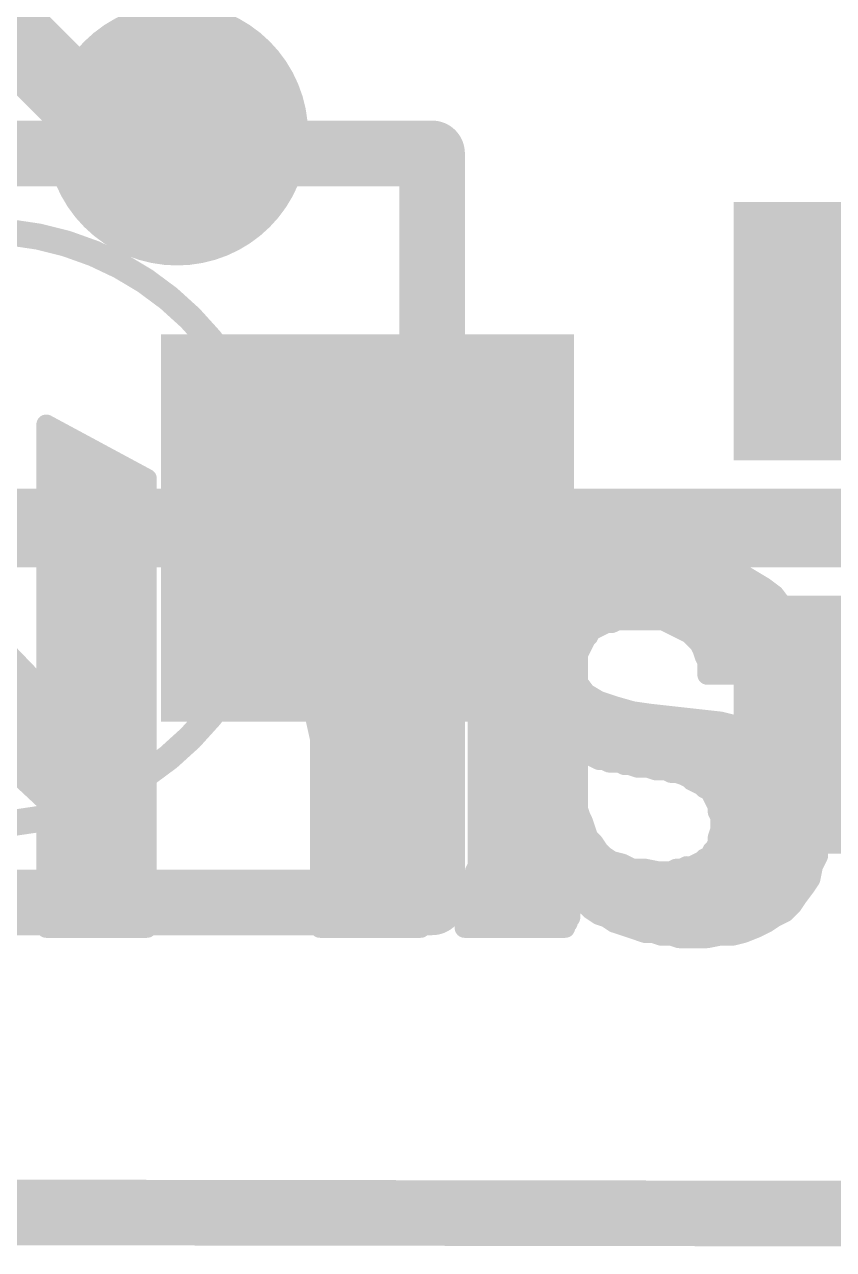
# Model space of a CAD drawing. Extents: x -33 to 74, y -16 to 15.
# Drawn here: x 19.475 to 22.609, y -0.127 to 4.616 of the extents above; entities that cross this region are included whole.
import ezdxf

# ---------------------------------------------------------------- set-up
doc = ezdxf.new("R2010")
doc.units = 0
for name, color, linetype in [('1', 12, 'CONTINUOUS'), ('16', 132, 'CONTINUOUS'), ('18', 110, 'CONTINUOUS'), ('20', 53, 'CONTINUOUS'), ('21', 41, 'CONTINUOUS'), ('22', 40, 'CONTINUOUS'), ('51', 53, 'CONTINUOUS')]:
    doc.layers.add(name, color=color, linetype=linetype)

# ---------------------------------------------------------------- blocks, each defined once
blk = doc.blocks.new('RECT')
blk.add_solid([(-0.5, -0.5), (0.5, -0.5), (-0.5, 0.5), (0.5, 0.5)])
blk = doc.blocks.new('ROUNDV')
at = {"const_width": 0.5}
blk.add_lwpolyline([(0, -0.25, 1), (0, 0.25, 1), (0, -0.25)], format="xyb", dxfattribs=at)

msp = doc.modelspace()

# ---------------------------------------------------------------- linework, layer by layer
at = {"layer": '1'}
for points, const_width in [([(20.066, 5.9445), (20.066, 4.191)], 0.3048), ([(19.304, 2.667), (20.804, 2.667)], 0.3048), ([(20.804, 2.667), (22.772, 2.667)], 0.3048), ([(12.7, 0.0254), (31.75, 0)], 0.254)]:
    msp.add_lwpolyline(points, dxfattribs=dict(at, const_width=const_width))
at = {"layer": '1', "const_width": 0.1524}
for points in [[(19.9898, 4.191, 1), (20.1422, 4.191)], [(20.804, 2.7432, 1), (20.804, 2.5908)], [(20.804, 2.5908, 1), (20.804, 2.7432)]]:
    msp.add_lwpolyline(points, format="xyb", dxfattribs=at)
at = {"layer": '16'}
for points, const_width in [([(19.812, 4.191), (19.05, 4.953)], 0.3048), ([(20.066, 4.191), (19.812, 4.191)], 0.3048), ([(12.7, 0.0254), (31.75, 0)], 0.254)]:
    msp.add_lwpolyline(points, dxfattribs=dict(at, const_width=const_width))
at = {"layer": '16', "const_width": 0.1524}
for points in [[(19.812, 4.2672, 1), (19.812, 4.1148)], [(19.7581, 4.1371, 1), (19.8659, 4.2449)], [(20.066, 4.1148, 1), (20.066, 4.2672)]]:
    msp.add_lwpolyline(points, format="xyb", dxfattribs=at)
at = {"layer": '20', "const_width": 0.2032}
msp.add_lwpolyline([(31.75, 0), (0, 0)], dxfattribs=at)
at = {"layer": '21', "const_width": 0.254}
for points in [[(18.904, 4.117), (21.054, 4.117)], [(21.054, 4.117), (21.054, 3.517)], [(21.054, 1.217), (21.054, 1.817)], [(18.904, 1.217), (21.054, 1.217)]]:
    msp.add_lwpolyline(points, dxfattribs=at)
at = {"layer": '21', "const_width": 0.127}
for points in [[(21.1175, 4.117, 1), (20.9905, 4.117)], [(21.054, 4.0535, 1), (21.054, 4.1805)], [(20.9905, 3.517, 1), (21.1175, 3.517)], [(21.1175, 1.817, 1), (20.9905, 1.817)], [(21.054, 1.1535, 1), (21.054, 1.2805)], [(20.9905, 1.217, 1), (21.1175, 1.217)]]:
    msp.add_lwpolyline(points, format="xyb", dxfattribs=at)
at = {"layer": '22', "const_width": 0.0762}
for points in [[(19.9496, 2.8578), (19.5596, 3.0678)], [(19.5596, 3.0678), (19.5596, 2.0278)], [(19.5596, 3.048), (19.5964, 3.048)], [(19.5596, 2.9718), (19.7379, 2.9718)], [(19.5596, 2.8956), (19.8794, 2.8956)], [(19.9496, 1.1178), (19.9496, 2.8578)], [(19.5596, 2.8194), (19.9496, 2.8194)], [(19.5596, 2.7432), (19.9496, 2.7432)], [(19.5596, 2.667), (19.9496, 2.667)], [(19.5596, 2.5908), (19.9496, 2.5908)], [(19.5596, 2.0278), (19.0696, 2.5378)], [(20.1096, 2.5578), (20.0996, 2.5578)], [(20.0996, 2.5578), (20.0996, 2.1978)], [(20.1196, 2.5678), (20.1096, 2.5578)], [(20.2596, 2.5678), (20.1196, 2.5678)], [(20.3296, 2.5478), (20.2596, 2.5678)], [(20.3896, 2.5278), (20.3296, 2.5478)], [(20.4596, 2.4878), (20.3896, 2.5278)], [(20.6796, 2.5278), (20.6396, 2.5378)], [(20.6396, 2.5378), (20.6396, 2.2678)], [(20.7296, 2.5178), (20.6796, 2.5278)], [(21.5296, 2.5278), (21.4796, 2.5178)], [(21.5796, 2.5478), (21.5296, 2.5278)], [(21.6296, 2.5578), (21.5796, 2.5478)], [(21.6896, 2.5578), (21.6296, 2.5578)], [(21.7396, 2.5678), (21.6896, 2.5578)], [(21.9696, 2.5678), (21.7396, 2.5678)], [(22.0196, 2.5578), (21.9696, 2.5678)], [(22.0796, 2.5478), (22.0196, 2.5578)], [(22.1396, 2.5278), (22.0796, 2.5478)], [(22.1896, 2.5178), (22.1396, 2.5278)], [(19.5596, 2.5146), (19.9496, 2.5146)], [(20.0996, 2.5146), (20.4127, 2.5146)], [(20.5096, 2.4478), (20.4596, 2.4878)], [(20.6396, 2.5146), (20.7456, 2.5146)], [(20.7796, 2.5078), (20.7296, 2.5178)], [(20.8196, 2.4978), (20.7796, 2.5078)], [(20.8696, 2.4878), (20.8196, 2.4978)], [(20.9196, 2.4878), (20.8696, 2.4878)], [(20.9596, 2.4778), (20.9196, 2.4878)], [(21.0096, 2.4678), (20.9596, 2.4778)], [(21.4296, 2.4978), (21.3896, 2.4678)], [(21.4796, 2.5178), (21.4296, 2.4978)], [(21.4716, 2.5146), (22.1976, 2.5146)], [(22.2396, 2.4978), (22.1896, 2.5178)], [(22.2896, 2.4678), (22.2396, 2.4978)], [(19.5596, 2.4384), (19.9496, 2.4384)], [(20.0996, 2.4384), (20.5174, 2.4384)], [(20.5596, 2.3878), (20.5096, 2.4478)], [(20.6396, 2.4384), (21.0096, 2.4384)], [(21.0096, 2.2978), (21.0096, 2.4678)], [(21.3496, 2.4378), (21.3096, 2.4078)], [(21.3896, 2.4678), (21.3496, 2.4378)], [(21.3504, 2.4384), (22.3386, 2.4384)], [(22.3396, 2.4378), (22.2896, 2.4678)], [(22.3796, 2.4078), (22.3396, 2.4378)], [(20.5996, 2.3378), (20.5596, 2.3878)], [(21.3096, 2.4078), (21.2796, 2.3678)], [(22.4096, 2.3678), (22.3796, 2.4078)], [(19.5596, 2.3622), (19.9496, 2.3622)], [(20.0996, 2.3622), (20.5801, 2.3622)], [(20.6396, 2.2678), (20.5996, 2.3378)], [(20.6396, 2.3622), (21.0096, 2.3622)], [(21.2796, 2.3678), (21.2596, 2.3278)], [(21.2768, 2.3622), (22.413, 2.3622)], [(22.4396, 2.3178), (22.4096, 2.3678)], [(19.5596, 2.286), (19.9496, 2.286)], [(20.0996, 2.286), (20.6292, 2.286)], [(20.6396, 2.286), (21.0096, 2.286)], [(21.0096, 1.1178), (21.0096, 2.2978)], [(21.2596, 2.3278), (21.2396, 2.2778)], [(21.2429, 2.286), (21.706, 2.286)], [(21.6896, 2.2778), (21.7096, 2.2878)], [(21.7096, 2.2878), (21.7296, 2.2978)], [(21.7296, 2.2978), (21.7496, 2.2978)], [(21.7496, 2.2978), (21.7696, 2.3078)], [(21.7696, 2.3078), (21.9496, 2.3078)], [(21.9496, 2.3078), (21.9696, 2.2978)], [(21.9696, 2.2978), (21.9896, 2.2878)], [(21.9896, 2.2878), (22.0096, 2.2778)], [(21.9932, 2.286), (22.4635, 2.286)], [(22.4696, 2.2778), (22.4396, 2.3178)], [(21.2396, 2.2778), (21.2296, 2.2278)], [(21.6496, 2.2378), (21.6596, 2.2478)], [(21.6596, 2.2478), (21.6696, 2.2678)], [(21.6696, 2.2678), (21.6896, 2.2778)], [(22.0096, 2.2778), (22.0296, 2.2678)], [(22.0296, 2.2678), (22.0496, 2.2578)], [(22.0496, 2.2578), (22.0596, 2.2478)], [(22.0596, 2.2478), (22.0796, 2.2278)], [(22.4896, 2.2178), (22.4696, 2.2778)], [(19.5596, 2.2098), (19.9496, 2.2098)], [(20.0996, 2.2098), (21.0096, 2.2098)], [(20.0996, 2.1978), (20.1096, 2.1978)], [(20.1096, 2.1978), (20.1296, 2.2078)], [(20.1296, 2.2078), (20.2396, 2.2078)], [(20.2396, 2.2078), (20.3396, 2.1978)], [(20.3396, 2.1978), (20.4196, 2.1778)], [(21.2296, 2.2278), (21.2296, 1.3578)], [(21.2296, 2.2098), (21.6356, 2.2098)], [(21.6196, 2.1778), (21.6296, 2.1978)], [(21.6296, 2.1978), (21.6396, 2.2178)], [(21.6396, 2.2178), (21.6496, 2.2378)], [(22.0796, 2.2278), (22.0896, 2.2178)], [(22.0896, 2.2178), (22.0996, 2.1978)], [(22.0936, 2.2098), (22.4909, 2.2098)], [(22.0996, 2.1978), (22.1096, 2.1678)], [(22.4996, 2.1578), (22.4896, 2.2178)], [(20.4196, 2.1778), (20.4896, 2.1378)], [(21.6196, 2.0678), (21.6196, 2.1778)], [(22.1096, 2.1678), (22.1196, 2.1478)], [(22.1196, 2.1478), (22.1196, 2.0978)], [(22.5096, 2.0978), (22.4996, 2.1578)], [(19.0216, 2.1336), (19.458, 2.1336)], [(19.5596, 2.1336), (19.9496, 2.1336)], [(20.4896, 2.1378), (20.5396, 2.0778)], [(20.4931, 2.1336), (21.0096, 2.1336)], [(21.2296, 2.1336), (21.6196, 2.1336)], [(22.1196, 2.1336), (22.5036, 2.1336)], [(22.1196, 2.0978), (22.5096, 2.0978)], [(19.0992, 2.0574), (19.5312, 2.0574)], [(19.5596, 2.0574), (19.9496, 2.0574)], [(20.5396, 2.0778), (20.5796, 2.0078)], [(20.5513, 2.0574), (21.0096, 2.0574)], [(21.2296, 2.0574), (21.6274, 2.0574)], [(21.6496, 2.0278), (21.6196, 2.0678)], [(20.5796, 2.0078), (20.5996, 1.9378)], [(21.6996, 1.9978), (21.6496, 2.0278)], [(19.1156, 1.9812), (19.9496, 1.9812)], [(20.5872, 1.9812), (21.0096, 1.9812)], [(21.2296, 1.9812), (21.7494, 1.9812)], [(21.7596, 1.9778), (21.6996, 1.9978)], [(21.8296, 1.9578), (21.7596, 1.9778)], [(21.8296, 1.9578), (21.7796, 1.7578)], [(21.7796, 1.7578), (21.8296, 1.9578)], [(21.8996, 1.9478), (21.8296, 1.9578)], [(20.5996, 1.9378), (20.6196, 1.8478)], [(21.9896, 1.9378), (21.8996, 1.9478)], [(22.0796, 1.9278), (21.9896, 1.9378)], [(21.9996, 1.7178), (22.0796, 1.9278)], [(22.0796, 1.9278), (21.9996, 1.7178)], [(22.1696, 1.9178), (22.0796, 1.9278)], [(22.2496, 1.8978), (22.1696, 1.9178)], [(19.0657, 1.905), (19.9496, 1.905)], [(20.6069, 1.905), (21.0096, 1.905)], [(21.2296, 1.905), (21.8164, 1.905)], [(21.8164, 1.905), (22.0709, 1.905)], [(22.0709, 1.905), (22.2208, 1.905)], [(22.3296, 1.8678), (22.2496, 1.8978)], [(22.3996, 1.8278), (22.3296, 1.8678)], [(19.0157, 1.8288), (19.9496, 1.8288)], [(20.6196, 1.8478), (20.6196, 1.1178)], [(20.6196, 1.8288), (21.0096, 1.8288)], [(21.2296, 1.8288), (21.7974, 1.8288)], [(21.7974, 1.8288), (22.0419, 1.8288)], [(22.0419, 1.8288), (22.3979, 1.8288)], [(22.4696, 1.7678), (22.3996, 1.8278)], [(21.6196, 1.5778), (21.6196, 1.8078)], [(21.6196, 1.8078), (21.6296, 1.7978)], [(21.6296, 1.7978), (21.6396, 1.7878)], [(21.6396, 1.7878), (21.6596, 1.7878)], [(21.6596, 1.7878), (21.6796, 1.7778)], [(21.6796, 1.7778), (21.6996, 1.7678)], [(21.6996, 1.7678), (21.7196, 1.7678)], [(21.7196, 1.7678), (21.7396, 1.7578)], [(22.5096, 1.6978), (22.4696, 1.7678)], [(18.9657, 1.7526), (19.9496, 1.7526)], [(19.4096, 1.7478), (19.5596, 1.6078)], [(20.6196, 1.7526), (21.0096, 1.7526)], [(21.2296, 1.7526), (21.6196, 1.7526)], [(21.7396, 1.7578), (21.7796, 1.7578)], [(21.7796, 1.7578), (21.7996, 1.7478)], [(21.79, 1.7526), (22.0129, 1.7526)], [(21.7996, 1.7478), (21.8196, 1.7478)], [(21.8196, 1.7478), (21.8496, 1.7378)], [(21.8496, 1.7378), (21.8896, 1.7378)], [(21.8896, 1.7378), (21.9196, 1.7278)], [(21.9196, 1.7278), (21.9596, 1.7278)], [(21.9596, 1.7278), (21.9796, 1.7178)], [(21.9796, 1.7178), (21.9996, 1.7178)], [(21.9996, 1.7178), (22.0296, 1.7078)], [(22.0129, 1.7526), (22.4783, 1.7526)], [(19.4861, 1.6764), (19.9496, 1.6764)], [(20.6196, 1.6764), (21.0096, 1.6764)], [(21.2296, 1.6764), (21.6196, 1.6764)], [(22.0296, 1.7078), (22.0496, 1.6978)], [(22.0496, 1.6978), (22.0596, 1.6878)], [(22.0596, 1.6878), (22.0796, 1.6778)], [(22.0796, 1.6778), (22.0996, 1.6678)], [(22.0824, 1.6764), (22.5167, 1.6764)], [(22.5396, 1.6078), (22.5096, 1.6978)], [(22.0996, 1.6678), (22.1096, 1.6578)], [(22.1096, 1.6578), (22.1296, 1.6478)], [(22.1296, 1.6478), (22.1396, 1.6278)], [(22.1396, 1.6278), (22.1496, 1.6078)], [(19.5596, 1.6078), (19.5596, 1.1178)], [(19.5596, 1.6002), (19.9496, 1.6002)], [(20.6196, 1.6002), (21.0096, 1.6002)], [(21.2296, 1.6002), (21.6196, 1.6002)], [(21.6296, 1.5478), (21.6196, 1.5778)], [(22.1496, 1.6078), (22.1596, 1.5878)], [(22.1534, 1.6002), (22.541, 1.6002)], [(22.1596, 1.5878), (22.1596, 1.5678)], [(22.5596, 1.4978), (22.5396, 1.6078)], [(21.6396, 1.5278), (21.6296, 1.5478)], [(21.6496, 1.4978), (21.6396, 1.5278)], [(22.1596, 1.5678), (22.1696, 1.5478)], [(22.1696, 1.5478), (22.1696, 1.4978)], [(19.5596, 1.524), (19.9496, 1.524)], [(20.6196, 1.524), (21.0096, 1.524)], [(21.2296, 1.524), (21.6409, 1.524)], [(21.6596, 1.4678), (21.6496, 1.4978)], [(22.1696, 1.4978), (22.1596, 1.4678)], [(22.1696, 1.524), (22.5548, 1.524)], [(22.5496, 1.4478), (22.5596, 1.4978)], [(19.5596, 1.4478), (19.9496, 1.4478)], [(20.6196, 1.4478), (21.0096, 1.4478)], [(21.2296, 1.4478), (21.6796, 1.4478)], [(21.6796, 1.4478), (21.6596, 1.4678)], [(21.6996, 1.4178), (21.6796, 1.4478)], [(22.1596, 1.4478), (22.1496, 1.4278)], [(22.1596, 1.4678), (22.1596, 1.4478)], [(22.1596, 1.4478), (22.5496, 1.4478)], [(22.5496, 1.3978), (22.5496, 1.4478)], [(21.7196, 1.3978), (21.6996, 1.4178)], [(21.7496, 1.3778), (21.7196, 1.3978)], [(22.1096, 1.3878), (22.0996, 1.3778)], [(22.1296, 1.3978), (22.1096, 1.3878)], [(22.1396, 1.4178), (22.1296, 1.3978)], [(22.1496, 1.4278), (22.1396, 1.4178)], [(22.5296, 1.3578), (22.5496, 1.3978)], [(19.5596, 1.3716), (19.9496, 1.3716)], [(20.6196, 1.3716), (21.0096, 1.3716)], [(21.2296, 1.3578), (21.2196, 1.3378)], [(21.2196, 1.3378), (21.2196, 1.2478)], [(21.2296, 1.3716), (21.7744, 1.3716)], [(21.7896, 1.3678), (21.7496, 1.3778)], [(21.8296, 1.3478), (21.7896, 1.3678)], [(21.8796, 1.3478), (21.8296, 1.3478)], [(21.9296, 1.3378), (21.8796, 1.3478)], [(21.9796, 1.3378), (21.9296, 1.3378)], [(21.9996, 1.3478), (21.9796, 1.3378)], [(22.0196, 1.3478), (21.9996, 1.3478)], [(22.0396, 1.3578), (22.0196, 1.3478)], [(22.0596, 1.3578), (22.0396, 1.3578)], [(22.0796, 1.3678), (22.0596, 1.3578)], [(22.0996, 1.3778), (22.0796, 1.3678)], [(22.0872, 1.3716), (22.5365, 1.3716)], [(22.5196, 1.3078), (22.5296, 1.3578)], [(19.5596, 1.2954), (19.9496, 1.2954)], [(20.6196, 1.2954), (21.0096, 1.2954)], [(21.2196, 1.2954), (22.5113, 1.2954)], [(22.4996, 1.2778), (22.5196, 1.3078)], [(21.2196, 1.2478), (21.2096, 1.2278)], [(21.5996, 1.1978), (21.5996, 1.2578)], [(21.5996, 1.2578), (21.6196, 1.2278)], [(22.4696, 1.2378), (22.4996, 1.2778)], [(19.5596, 1.2192), (19.9496, 1.2192)], [(20.6196, 1.2192), (21.0096, 1.2192)], [(21.2096, 1.2078), (21.1996, 1.1878)], [(21.2096, 1.2278), (21.2096, 1.2078)], [(21.2096, 1.2192), (21.5996, 1.2192)], [(21.5896, 1.1878), (21.5996, 1.1978)], [(21.6196, 1.2278), (21.6496, 1.2078)], [(21.6325, 1.2192), (22.4572, 1.2192)], [(21.6496, 1.2078), (21.6696, 1.1878)], [(22.4196, 1.1778), (22.4496, 1.2078)], [(22.4496, 1.2078), (22.4696, 1.2378)], [(21.1996, 1.1578), (21.1896, 1.1378)], [(21.1996, 1.1878), (21.1996, 1.1578)], [(21.5796, 1.1478), (21.5896, 1.1578)], [(21.5796, 1.1378), (21.5796, 1.1478)], [(21.5896, 1.1578), (21.5896, 1.1878)], [(21.6696, 1.1878), (21.6996, 1.1678)], [(21.6996, 1.1678), (21.7296, 1.1578)], [(21.7296, 1.1578), (21.7596, 1.1378)], [(22.3496, 1.1378), (22.3796, 1.1578)], [(22.3796, 1.1578), (22.4196, 1.1778)], [(19.5596, 1.143), (19.9496, 1.143)], [(19.5596, 1.1178), (19.9496, 1.1178)], [(20.6196, 1.143), (21.0096, 1.143)], [(20.6196, 1.1178), (21.0096, 1.1178)], [(21.1896, 1.1378), (21.1796, 1.1278)], [(21.1796, 1.1278), (21.1796, 1.1178)], [(21.1796, 1.1178), (21.5696, 1.1178)], [(21.1922, 1.143), (21.5796, 1.143)], [(21.5696, 1.1278), (21.5796, 1.1378)], [(21.5696, 1.1178), (21.5696, 1.1278)], [(21.7518, 1.143), (22.3574, 1.143)], [(21.7596, 1.1378), (21.7896, 1.1278)], [(21.7896, 1.1278), (21.8196, 1.1178)], [(21.8196, 1.1178), (21.8496, 1.1078)], [(21.8496, 1.1078), (21.8796, 1.0978)], [(22.2596, 1.0978), (22.3096, 1.1178)], [(22.3096, 1.1178), (22.3496, 1.1378)], [(21.8796, 1.0978), (21.9096, 1.0978)], [(21.9096, 1.0978), (21.9396, 1.0878)], [(21.9396, 1.0878), (21.9796, 1.0878)], [(21.9796, 1.0878), (22.0096, 1.0778)], [(22.0096, 1.0778), (22.1196, 1.0778)], [(22.1196, 1.0778), (22.1696, 1.0878)], [(22.1696, 1.0878), (22.2196, 1.0878)], [(22.2196, 1.0878), (22.2596, 1.0978)]]:
    msp.add_lwpolyline(points, dxfattribs=at)
at = {"layer": '22', "const_width": 0.0381}
for points in [[(19.5686, 3.0846, 1), (19.5506, 3.051)], [(19.5786, 3.0678, 1), (19.5405, 3.0678)], [(19.5596, 3.0671, 1), (19.5596, 3.029)], [(19.5964, 3.029, 1), (19.5964, 3.0671)], [(19.5596, 2.9909, 1), (19.5596, 2.9527)], [(19.7379, 2.9527, 1), (19.7379, 2.9909)], [(19.5596, 2.9146, 1), (19.5596, 2.8765)], [(19.8794, 2.8765, 1), (19.8794, 2.9146)], [(19.9687, 2.8578, 1), (19.9306, 2.8578)], [(19.9406, 2.841, 1), (19.9586, 2.8746)], [(19.5596, 2.8385, 1), (19.5596, 2.8004)], [(19.9496, 2.8004, 1), (19.9496, 2.8385)], [(19.5596, 2.7623, 1), (19.5596, 2.7242)], [(19.9496, 2.7242, 1), (19.9496, 2.7623)], [(19.5596, 2.6861, 1), (19.5596, 2.648)], [(19.9496, 2.648, 1), (19.9496, 2.6861)], [(19.5596, 2.6099, 1), (19.5596, 2.5718)], [(19.9496, 2.5718, 1), (19.9496, 2.6099)], [(20.0996, 2.5769, 1), (20.0996, 2.5388)], [(20.1187, 2.5578, 1), (20.0806, 2.5578)], [(20.0961, 2.5713, 1), (20.1231, 2.5443)], [(20.1196, 2.5869, 1), (20.1196, 2.5488)], [(20.1331, 2.5543, 1), (20.1061, 2.5813)], [(20.1096, 2.5388, 1), (20.1096, 2.5769)], [(20.2648, 2.5861, 1), (20.2544, 2.5495)], [(20.2596, 2.5488, 1), (20.2596, 2.5869)], [(20.3356, 2.5659, 1), (20.3236, 2.5297)], [(20.3244, 2.5295, 1), (20.3348, 2.5661)], [(20.3991, 2.5443, 1), (20.3801, 2.5113)], [(20.3836, 2.5097, 1), (20.3956, 2.5459)], [(20.6442, 2.5563, 1), (20.635, 2.5193)], [(20.6587, 2.5378, 1), (20.6206, 2.5378)], [(20.6833, 2.5465, 1), (20.6759, 2.5091)], [(20.675, 2.5093, 1), (20.6842, 2.5463)], [(21.5225, 2.5455, 1), (21.5367, 2.5101)], [(21.5333, 2.5091, 1), (21.5259, 2.5465)], [(21.5759, 2.5665, 1), (21.5833, 2.5291)], [(21.5867, 2.5301, 1), (21.5725, 2.5655)], [(21.6296, 2.5769, 1), (21.6296, 2.5388)], [(21.6333, 2.5391, 1), (21.6259, 2.5765)], [(21.6859, 2.5765, 1), (21.6933, 2.5391)], [(21.6896, 2.5388, 1), (21.6896, 2.5769)], [(21.7396, 2.5869, 1), (21.7396, 2.5488)], [(21.7433, 2.5491, 1), (21.7359, 2.5865)], [(21.9733, 2.5865, 1), (21.9659, 2.5491)], [(21.9696, 2.5488, 1), (21.9696, 2.5869)], [(22.0227, 2.5766, 1), (22.0165, 2.539)], [(22.0159, 2.5391, 1), (22.0233, 2.5765)], [(22.0856, 2.5659, 1), (22.0736, 2.5297)], [(22.0765, 2.529, 1), (22.0827, 2.5666)], [(22.1433, 2.5465, 1), (22.1359, 2.5091)], [(22.1336, 2.5097, 1), (22.1456, 2.5459)], [(19.5596, 2.5337, 1), (19.5596, 2.4956)], [(19.9496, 2.4956, 1), (19.9496, 2.5337)], [(20.0996, 2.5337, 1), (20.0996, 2.4956)], [(20.4127, 2.4956, 1), (20.4127, 2.5337)], [(20.4715, 2.5027, 1), (20.4477, 2.4729)], [(20.4501, 2.4713, 1), (20.4691, 2.5043)], [(20.6396, 2.5337, 1), (20.6396, 2.4956)], [(20.7333, 2.5365, 1), (20.7259, 2.4991)], [(20.7259, 2.4991, 1), (20.7333, 2.5365)], [(20.7456, 2.4956, 1), (20.7456, 2.5337)], [(20.7842, 2.5263, 1), (20.775, 2.4893)], [(20.7759, 2.4891, 1), (20.7833, 2.5265)], [(20.8233, 2.5165, 1), (20.8159, 2.4791)], [(20.815, 2.4793, 1), (20.8242, 2.5163)], [(20.8696, 2.5069, 1), (20.8696, 2.4688)], [(20.8659, 2.4691, 1), (20.8733, 2.5065)], [(20.9242, 2.5063, 1), (20.915, 2.4693)], [(20.9196, 2.4688, 1), (20.9196, 2.5069)], [(20.9633, 2.4965, 1), (20.9559, 2.4591)], [(20.955, 2.4593, 1), (20.9642, 2.4963)], [(21.4225, 2.5155, 1), (21.4367, 2.4801)], [(21.441, 2.4826, 1), (21.4182, 2.513)], [(21.4716, 2.5337, 1), (21.4716, 2.4956)], [(21.4759, 2.5365, 1), (21.4833, 2.4991)], [(21.4867, 2.5001, 1), (21.4725, 2.5355)], [(22.1967, 2.5355, 1), (22.1825, 2.5001)], [(22.1859, 2.4991, 1), (22.1933, 2.5365)], [(22.1976, 2.4956, 1), (22.1976, 2.5337)], [(22.2494, 2.5141, 1), (22.2298, 2.4815)], [(22.2325, 2.4801, 1), (22.2467, 2.5155)], [(19.5596, 2.4575, 1), (19.5596, 2.4194)], [(19.9496, 2.4194, 1), (19.9496, 2.4575)], [(20.0996, 2.4575, 1), (20.0996, 2.4194)], [(20.5242, 2.46, 1), (20.495, 2.4356)], [(20.4977, 2.4329, 1), (20.5215, 2.4627)], [(20.5174, 2.4194, 1), (20.5174, 2.4575)], [(20.6396, 2.4575, 1), (20.6396, 2.4194)], [(21.0287, 2.4678, 1), (20.9906, 2.4678)], [(21.0059, 2.4491, 1), (21.0133, 2.4865)], [(21.0096, 2.4194, 1), (21.0096, 2.4575)], [(21.3382, 2.453, 1), (21.361, 2.4226)], [(21.3504, 2.4575, 1), (21.3504, 2.4194)], [(21.361, 2.4226, 1), (21.3382, 2.453)], [(21.3782, 2.483, 1), (21.401, 2.4526)], [(21.401, 2.4526, 1), (21.3782, 2.483)], [(22.2994, 2.4841, 1), (22.2798, 2.4515)], [(22.2798, 2.4515, 1), (22.2994, 2.4841)], [(22.351, 2.453, 1), (22.3282, 2.4226)], [(22.3298, 2.4215, 1), (22.3494, 2.4541)], [(22.3386, 2.4194, 1), (22.3386, 2.4575)], [(20.5745, 2.3997, 1), (20.5447, 2.3759)], [(20.545, 2.3756, 1), (20.5742, 2.4)], [(21.2982, 2.423, 1), (21.321, 2.3926)], [(21.3248, 2.3964, 1), (21.2944, 2.4192)], [(22.3948, 2.4192, 1), (22.3644, 2.3964)], [(22.3682, 2.3926, 1), (22.391, 2.423)], [(19.5596, 2.3813, 1), (19.5596, 2.3432)], [(19.9496, 2.3432, 1), (19.9496, 2.3813)], [(20.0996, 2.3813, 1), (20.0996, 2.3432)], [(20.5801, 2.3432, 1), (20.5801, 2.3813)], [(20.6161, 2.3473, 1), (20.5831, 2.3283)], [(20.6396, 2.3813, 1), (20.6396, 2.3432)], [(21.0096, 2.3432, 1), (21.0096, 2.3813)], [(21.2768, 2.3813, 1), (21.2768, 2.3432)], [(21.2644, 2.3792, 1), (21.2948, 2.3564)], [(21.2966, 2.3593, 1), (21.2626, 2.3763)], [(22.4259, 2.3776, 1), (22.3933, 2.358)], [(22.3944, 2.3564, 1), (22.4248, 2.3792)], [(22.413, 2.3432, 1), (22.413, 2.3813)], [(19.5596, 2.3051, 1), (19.5596, 2.267)], [(19.9496, 2.267, 1), (19.9496, 2.3051)], [(20.0996, 2.3051, 1), (20.0996, 2.267)], [(20.5847, 2.3259, 1), (20.6145, 2.3497)], [(20.6396, 2.3051, 1), (20.6396, 2.267)], [(20.6292, 2.267, 1), (20.6292, 2.3051)], [(21.0287, 2.2978, 1), (20.9906, 2.2978)], [(21.0096, 2.267, 1), (21.0096, 2.3051)], [(21.2429, 2.3051, 1), (21.2429, 2.267)], [(21.2426, 2.3363, 1), (21.2766, 2.3193)], [(21.2773, 2.3207, 1), (21.2419, 2.3349)], [(21.7181, 2.2708, 1), (21.7011, 2.3048)], [(21.706, 2.267, 1), (21.706, 2.3051)], [(21.7296, 2.3169, 1), (21.7296, 2.2788)], [(21.7381, 2.2808, 1), (21.7211, 2.3148)], [(21.7411, 2.3148, 1), (21.7581, 2.2808)], [(21.7496, 2.2788, 1), (21.7496, 2.3169)], [(21.7696, 2.3269, 1), (21.7696, 2.2888)], [(21.7781, 2.2908, 1), (21.7611, 2.3248)], [(21.9581, 2.3248, 1), (21.9411, 2.2908)], [(21.9496, 2.2888, 1), (21.9496, 2.3269)], [(21.9781, 2.3148, 1), (21.9611, 2.2808)], [(21.9611, 2.2808, 1), (21.9781, 2.3148)], [(21.9981, 2.3048, 1), (21.9811, 2.2708)], [(21.9932, 2.3051, 1), (21.9932, 2.267)], [(22.4548, 2.3292, 1), (22.4244, 2.3064)], [(22.4233, 2.308, 1), (22.4559, 2.3276)], [(22.4635, 2.267, 1), (22.4635, 2.3051)], [(20.6206, 2.2678, 1), (20.6587, 2.2678)], [(20.6231, 2.2583, 1), (20.6561, 2.2773)], [(20.9906, 2.2978, 1), (21.0287, 2.2978)], [(21.2219, 2.2849, 1), (21.2573, 2.2707)], [(21.2583, 2.2741, 1), (21.2209, 2.2815)], [(21.6731, 2.2343, 1), (21.6461, 2.2613)], [(21.6611, 2.2848, 1), (21.6781, 2.2508)], [(21.6866, 2.2593, 1), (21.6526, 2.2763)], [(21.6811, 2.2948, 1), (21.6981, 2.2608)], [(21.6981, 2.2608, 1), (21.6811, 2.2948)], [(21.7011, 2.3048, 1), (21.7181, 2.2708)], [(21.9811, 2.2708, 1), (21.9981, 2.3048)], [(22.0181, 2.2948, 1), (22.0011, 2.2608)], [(22.0011, 2.2608, 1), (22.0181, 2.2948)], [(22.0381, 2.2848, 1), (22.0211, 2.2508)], [(22.0211, 2.2508, 1), (22.0381, 2.2848)], [(22.0631, 2.2713, 1), (22.0361, 2.2443)], [(22.0731, 2.2613, 1), (22.0461, 2.2343)], [(22.0411, 2.2408, 1), (22.0581, 2.2748)], [(22.0461, 2.2343, 1), (22.0731, 2.2613)], [(22.4877, 2.2838, 1), (22.4515, 2.2718)], [(22.4544, 2.2664, 1), (22.4848, 2.2892)], [(19.5596, 2.2288, 1), (19.5596, 2.1907)], [(19.9496, 2.1907, 1), (19.9496, 2.2288)], [(20.0996, 2.2288, 1), (20.0996, 2.1907)], [(20.0996, 2.2168, 1), (20.0996, 2.1787)], [(20.1011, 2.2148, 1), (20.1181, 2.1808)], [(20.1096, 2.1787, 1), (20.1096, 2.2168)], [(20.1296, 2.2269, 1), (20.1296, 2.1888)], [(20.1381, 2.1908, 1), (20.1211, 2.2248)], [(20.2415, 2.2268, 1), (20.2377, 2.1888)], [(20.2396, 2.1888, 1), (20.2396, 2.2269)], [(20.3442, 2.2163, 1), (20.335, 2.1793)], [(20.3377, 2.1788, 1), (20.3415, 2.2168)], [(21.0096, 2.1907, 1), (21.0096, 2.2288)], [(21.2487, 2.2278, 1), (21.2106, 2.2278)], [(21.2109, 2.2315, 1), (21.2483, 2.2241)], [(21.2296, 2.2288, 1), (21.2296, 2.1907)], [(21.6466, 2.1893, 1), (21.6126, 2.2063)], [(21.6226, 2.2263, 1), (21.6566, 2.2093)], [(21.6566, 2.2093, 1), (21.6226, 2.2263)], [(21.6361, 2.2513, 1), (21.6631, 2.2243)], [(21.6666, 2.2293, 1), (21.6326, 2.2463)], [(21.6356, 2.1907, 1), (21.6356, 2.2288)], [(21.6426, 2.2563, 1), (21.6766, 2.2393)], [(22.0931, 2.2413, 1), (22.0661, 2.2143)], [(22.0661, 2.2143, 1), (22.0931, 2.2413)], [(22.1066, 2.2263, 1), (22.0726, 2.2093)], [(22.0936, 2.2288, 1), (22.0936, 2.1907)], [(22.0761, 2.2043, 1), (22.1031, 2.2313)], [(22.1177, 2.2038, 1), (22.0815, 2.1918)], [(22.5084, 2.2209, 1), (22.4708, 2.2147)], [(22.4715, 2.2118, 1), (22.5077, 2.2238)], [(22.4909, 2.1907, 1), (22.4909, 2.2288)], [(20.0806, 2.1978, 1), (20.1187, 2.1978)], [(20.4291, 2.1943, 1), (20.4101, 2.1613)], [(20.415, 2.1593, 1), (20.4242, 2.1963)], [(21.6026, 2.1863, 1), (21.6366, 2.1693)], [(21.6387, 2.1778, 1), (21.6006, 2.1778)], [(21.6126, 2.2063, 1), (21.6466, 2.1893)], [(22.0826, 2.1893, 1), (22.1166, 2.2063)], [(22.1266, 2.1763, 1), (22.0926, 2.1593)], [(22.0915, 2.1618, 1), (22.1277, 2.1738)], [(22.1387, 2.1478, 1), (22.1006, 2.1478)], [(22.5184, 2.1609, 1), (22.4808, 2.1547)], [(19.458, 2.1145, 1), (19.458, 2.1526)], [(19.5596, 2.1526, 1), (19.5596, 2.1145)], [(19.9496, 2.1145, 1), (19.9496, 2.1526)], [(20.5042, 2.15, 1), (20.475, 2.1256)], [(20.4931, 2.1526, 1), (20.4931, 2.1145)], [(20.4801, 2.1213, 1), (20.4991, 2.1543)], [(21.0096, 2.1145, 1), (21.0096, 2.1526)], [(21.2296, 2.1526, 1), (21.2296, 2.1145)], [(21.6196, 2.1145, 1), (21.6196, 2.1526)], [(22.1196, 2.1526, 1), (22.1196, 2.1145)], [(22.1196, 2.1168, 1), (22.1196, 2.0787)], [(22.1026, 2.1393, 1), (22.1366, 2.1563)], [(22.4808, 2.1547, 1), (22.5184, 2.1609)], [(22.5036, 2.1145, 1), (22.5036, 2.1526)], [(22.5096, 2.0787, 1), (22.5096, 2.1168)], [(19.5312, 2.0383, 1), (19.5312, 2.0764)], [(19.5596, 2.0764, 1), (19.5596, 2.0383)], [(19.9496, 2.0383, 1), (19.9496, 2.0764)], [(20.5561, 2.0873, 1), (20.5231, 2.0683)], [(20.525, 2.0656, 1), (20.5542, 2.09)], [(20.5513, 2.0764, 1), (20.5513, 2.0383)], [(21.0096, 2.0383, 1), (21.0096, 2.0764)], [(21.2296, 2.0764, 1), (21.2296, 2.0383)], [(21.6348, 2.0792, 1), (21.6044, 2.0564)], [(21.6274, 2.0383, 1), (21.6274, 2.0764)], [(22.1006, 2.0978, 1), (22.1387, 2.0978)], [(22.4908, 2.0947, 1), (22.5284, 2.1009)], [(19.5405, 2.0278, 1), (19.5786, 2.0278)], [(19.5459, 2.0146, 1), (19.5733, 2.041)], [(20.5979, 2.013, 1), (20.5613, 2.0026)], [(21.6006, 2.0678, 1), (21.6387, 2.0678)], [(21.6594, 2.0441, 1), (21.6398, 2.0115)], [(21.6344, 2.0164, 1), (21.6648, 2.0392)], [(19.9496, 1.9622, 1), (19.9496, 2.0002)], [(20.5631, 1.9983, 1), (20.5961, 2.0173)], [(20.5872, 2.0002, 1), (20.5872, 1.9622)], [(21.0096, 1.9622, 1), (21.0096, 2.0002)], [(21.2296, 2.0002, 1), (21.2296, 1.9622)], [(21.7056, 2.0159, 1), (21.6936, 1.9797)], [(21.6898, 1.9815, 1), (21.7094, 2.0141)], [(21.7648, 1.9961, 1), (21.7544, 1.9595)], [(21.7494, 1.9622, 1), (21.7494, 2.0002)], [(21.7536, 1.9597, 1), (21.7656, 1.9959)], [(21.8323, 1.9767, 1), (21.8269, 1.9389)], [(21.8481, 1.9532, 1), (21.8111, 1.9624)], [(21.8481, 1.9532, 1), (21.8111, 1.9624)], [(21.8244, 1.9395, 1), (21.8348, 1.9761)], [(20.6182, 1.9419, 1), (20.581, 1.9337)], [(20.5813, 1.9326, 1), (20.6179, 1.943)], [(21.9017, 1.9667, 1), (21.8975, 1.9289)], [(21.8969, 1.9289, 1), (21.9023, 1.9667)], [(21.9917, 1.9567, 1), (21.9875, 1.9189)], [(21.9875, 1.9189, 1), (21.9917, 1.9567)], [(22.0817, 1.9467, 1), (22.0775, 1.9089)], [(22.0974, 1.921, 1), (22.0618, 1.9346)], [(22.0974, 1.921, 1), (22.0618, 1.9346)], [(22.0775, 1.9089, 1), (22.0817, 1.9467)], [(22.1742, 1.9363, 1), (22.165, 1.8993)], [(22.1675, 1.8989, 1), (22.1717, 1.9367)], [(19.9496, 1.886, 1), (19.9496, 1.9241)], [(20.6069, 1.9241, 1), (20.6069, 1.886)], [(21.0096, 1.886, 1), (21.0096, 1.9241)], [(21.2296, 1.9241, 1), (21.2296, 1.886)], [(21.8164, 1.9241, 1), (21.8164, 1.886)], [(21.8164, 1.886, 1), (21.8164, 1.9241)], [(22.0709, 1.9241, 1), (22.0709, 1.886)], [(22.0709, 1.886, 1), (22.0709, 1.9241)], [(22.2208, 1.886, 1), (22.2208, 1.9241)], [(22.2563, 1.9156, 1), (22.2429, 1.88)], [(22.245, 1.8793, 1), (22.2542, 1.9163)], [(22.3391, 1.8843, 1), (22.3201, 1.8513)], [(22.3229, 1.85, 1), (22.3363, 1.8856)], [(19.9496, 1.8097, 1), (19.9496, 1.8478)], [(20.6196, 1.8478, 1), (20.6196, 1.8097)], [(20.6387, 1.8478, 1), (20.6006, 1.8478)], [(20.601, 1.8437, 1), (20.6382, 1.8519)], [(21.0096, 1.8097, 1), (21.0096, 1.8478)], [(21.2296, 1.8478, 1), (21.2296, 1.8097)], [(21.7974, 1.8478, 1), (21.7974, 1.8097)], [(21.7974, 1.8097, 1), (21.7974, 1.8478)], [(22.0419, 1.8478, 1), (22.0419, 1.8097)], [(22.0419, 1.8097, 1), (22.0419, 1.8478)], [(22.412, 1.8423, 1), (22.3872, 1.8133)], [(22.3901, 1.8113, 1), (22.4091, 1.8443)], [(22.3979, 1.8097, 1), (22.3979, 1.8478)], [(21.6331, 1.8213, 1), (21.6061, 1.7943)], [(21.6387, 1.8078, 1), (21.6006, 1.8078)], [(21.6431, 1.8113, 1), (21.6161, 1.7843)], [(21.6161, 1.7843, 1), (21.6431, 1.8113)], [(21.6396, 1.8069, 1), (21.6396, 1.7688)], [(21.6261, 1.7743, 1), (21.6531, 1.8013)], [(21.6681, 1.8048, 1), (21.6511, 1.7708)], [(21.6596, 1.7688, 1), (21.6596, 1.8069)], [(21.6881, 1.7948, 1), (21.6711, 1.7608)], [(21.6711, 1.7608, 1), (21.6881, 1.7948)], [(21.6996, 1.7869, 1), (21.6996, 1.7488)], [(21.6911, 1.7508, 1), (21.7081, 1.7848)], [(21.7281, 1.7848, 1), (21.7111, 1.7508)], [(21.7196, 1.7488, 1), (21.7196, 1.7869)], [(22.4861, 1.7773, 1), (22.4531, 1.7583)], [(19.9496, 1.7336, 1), (19.9496, 1.7717)], [(20.6196, 1.7717, 1), (20.6196, 1.7336)], [(21.0096, 1.7336, 1), (21.0096, 1.7717)], [(21.2296, 1.7717, 1), (21.2296, 1.7336)], [(21.6196, 1.7336, 1), (21.6196, 1.7717)], [(21.7396, 1.7769, 1), (21.7396, 1.7388)], [(21.7311, 1.7408, 1), (21.7481, 1.7748)], [(21.7881, 1.7748, 1), (21.7711, 1.7408)], [(21.7611, 1.7624, 1), (21.7981, 1.7532)], [(21.7611, 1.7624, 1), (21.7981, 1.7532)], [(21.79, 1.7717, 1), (21.79, 1.7336)], [(21.7796, 1.7388, 1), (21.7796, 1.7769)], [(21.7996, 1.7669, 1), (21.7996, 1.7288)], [(21.7911, 1.7308, 1), (21.8081, 1.7648)], [(21.8256, 1.7659, 1), (21.8136, 1.7297)], [(21.8196, 1.7288, 1), (21.8196, 1.7669)], [(21.8496, 1.7569, 1), (21.8496, 1.7188)], [(21.8436, 1.7197, 1), (21.8556, 1.7559)], [(21.8956, 1.7559, 1), (21.8836, 1.7197)], [(21.8896, 1.7188, 1), (21.8896, 1.7569)], [(21.9196, 1.7469, 1), (21.9196, 1.7087)], [(21.9136, 1.7097, 1), (21.9256, 1.7459)], [(21.9681, 1.7448, 1), (21.9511, 1.7108)], [(21.9596, 1.7087, 1), (21.9596, 1.7469)], [(21.9796, 1.7369, 1), (21.9796, 1.6987)], [(22.0056, 1.7359, 1), (21.9936, 1.6997)], [(22.0129, 1.7717, 1), (22.0129, 1.7336)], [(21.9996, 1.6987, 1), (21.9996, 1.7369)], [(22.0129, 1.7336, 1), (22.0129, 1.7717)], [(22.4572, 1.7533, 1), (22.482, 1.7823)], [(22.4783, 1.7336, 1), (22.4783, 1.7717)], [(19.4861, 1.6955, 1), (19.4861, 1.6574)], [(19.9496, 1.6574, 1), (19.9496, 1.6955)], [(20.6196, 1.6955, 1), (20.6196, 1.6574)], [(21.0096, 1.6574, 1), (21.0096, 1.6955)], [(21.2296, 1.6955, 1), (21.2296, 1.6574)], [(21.6196, 1.6574, 1), (21.6196, 1.6955)], [(21.9711, 1.7008, 1), (21.9881, 1.7348)], [(21.9818, 1.7246, 1), (22.0174, 1.711)], [(21.9818, 1.7246, 1), (22.0174, 1.711)], [(22.0381, 1.7248, 1), (22.0211, 1.6908)], [(22.0236, 1.6897, 1), (22.0356, 1.7259)], [(22.0631, 1.7113, 1), (22.0361, 1.6843)], [(22.0681, 1.7048, 1), (22.0511, 1.6708)], [(22.0411, 1.6808, 1), (22.0581, 1.7148)], [(22.0461, 1.6743, 1), (22.0731, 1.7013)], [(22.0881, 1.6948, 1), (22.0711, 1.6608)], [(22.0824, 1.6955, 1), (22.0824, 1.6574)], [(22.0711, 1.6608, 1), (22.0881, 1.6948)], [(22.5277, 1.7038, 1), (22.4915, 1.6918)], [(22.4931, 1.6883, 1), (22.5261, 1.7073)], [(22.5167, 1.6574, 1), (22.5167, 1.6955)], [(22.1131, 1.6813, 1), (22.0861, 1.6543)], [(22.1181, 1.6748, 1), (22.1011, 1.6408)], [(22.0911, 1.6508, 1), (22.1081, 1.6848)], [(22.0961, 1.6443, 1), (22.1231, 1.6713)], [(22.1466, 1.6563, 1), (22.1126, 1.6393)], [(22.1566, 1.6363, 1), (22.1226, 1.6193)], [(22.1211, 1.6308, 1), (22.1381, 1.6648)], [(19.5786, 1.6078, 1), (19.5405, 1.6078)], [(19.5596, 1.6193, 1), (19.5596, 1.5812)], [(19.5466, 1.5939, 1), (19.5726, 1.6217)], [(19.9496, 1.5812, 1), (19.9496, 1.6193)], [(20.6196, 1.6193, 1), (20.6196, 1.5812)], [(21.0096, 1.5812, 1), (21.0096, 1.6193)], [(21.2296, 1.6193, 1), (21.2296, 1.5812)], [(21.6377, 1.5838, 1), (21.6015, 1.5718)], [(21.6196, 1.5812, 1), (21.6196, 1.6193)], [(22.1226, 1.6193, 1), (22.1566, 1.6363)], [(22.1666, 1.6163, 1), (22.1326, 1.5993)], [(22.1326, 1.5993, 1), (22.1666, 1.6163)], [(22.1534, 1.6193, 1), (22.1534, 1.5812)], [(22.1787, 1.5878, 1), (22.1406, 1.5878)], [(22.1426, 1.5793, 1), (22.1766, 1.5963)], [(22.5583, 1.6112, 1), (22.5209, 1.6044)], [(22.5215, 1.6018, 1), (22.5577, 1.6138)], [(22.541, 1.5812, 1), (22.541, 1.6193)], [(21.6006, 1.5778, 1), (21.6387, 1.5778)], [(21.6466, 1.5563, 1), (21.6126, 1.5393)], [(21.6115, 1.5418, 1), (21.6477, 1.5538)], [(21.6577, 1.5338, 1), (21.6215, 1.5218)], [(22.1766, 1.5763, 1), (22.1426, 1.5593)], [(22.1406, 1.5678, 1), (22.1787, 1.5678)], [(22.1887, 1.5478, 1), (22.1506, 1.5478)], [(22.1526, 1.5393, 1), (22.1866, 1.5563)], [(19.5596, 1.5431, 1), (19.5596, 1.505)], [(19.9496, 1.505, 1), (19.9496, 1.5431)], [(20.6196, 1.5431, 1), (20.6196, 1.505)], [(21.0096, 1.505, 1), (21.0096, 1.5431)], [(21.2296, 1.5431, 1), (21.2296, 1.505)], [(21.6226, 1.5193, 1), (21.6566, 1.5363)], [(21.6677, 1.5038, 1), (21.6315, 1.4918)], [(21.6315, 1.4918, 1), (21.6677, 1.5038)], [(21.6409, 1.505, 1), (21.6409, 1.5431)], [(22.1696, 1.5431, 1), (22.1696, 1.505)], [(22.1877, 1.4918, 1), (22.1515, 1.5038)], [(22.5783, 1.4941, 1), (22.5409, 1.5015)], [(22.5409, 1.4944, 1), (22.5783, 1.5012)], [(22.5548, 1.505, 1), (22.5548, 1.5431)], [(19.5596, 1.4668, 1), (19.5596, 1.4287)], [(19.9496, 1.4287, 1), (19.9496, 1.4668)], [(20.6196, 1.4668, 1), (20.6196, 1.4287)], [(21.0096, 1.4287, 1), (21.0096, 1.4668)], [(21.2296, 1.4668, 1), (21.2296, 1.4287)], [(21.6731, 1.4813, 1), (21.6461, 1.4543)], [(21.6415, 1.4618, 1), (21.6777, 1.4738)], [(21.6955, 1.4584, 1), (21.6637, 1.4372)], [(21.6661, 1.4343, 1), (21.6931, 1.4613)], [(21.6796, 1.4287, 1), (21.6796, 1.4668)], [(22.1787, 1.4678, 1), (22.1406, 1.4678)], [(22.1415, 1.4738, 1), (22.1777, 1.4618)], [(22.1596, 1.4668, 1), (22.1596, 1.4287)], [(22.1766, 1.4393, 1), (22.1426, 1.4563)], [(22.1506, 1.4978, 1), (22.1887, 1.4978)], [(22.5687, 1.4478, 1), (22.5306, 1.4478)], [(22.5309, 1.4515, 1), (22.5683, 1.4441)], [(22.5496, 1.4287, 1), (22.5496, 1.4668)], [(21.7131, 1.4313, 1), (21.6861, 1.4043)], [(21.6837, 1.4072, 1), (21.7155, 1.4284)], [(21.7302, 1.4137, 1), (21.709, 1.3819)], [(21.7061, 1.3843, 1), (21.7331, 1.4113)], [(22.1011, 1.4048, 1), (22.1181, 1.3708)], [(22.1231, 1.3743, 1), (22.0961, 1.4013)], [(22.1126, 1.4063, 1), (22.1466, 1.3893)], [(22.1261, 1.4313, 1), (22.1531, 1.4043)], [(22.1381, 1.3808, 1), (22.1211, 1.4148)], [(22.1566, 1.4093, 1), (22.1226, 1.4263)], [(22.1326, 1.4363, 1), (22.1666, 1.4193)], [(22.1631, 1.4143, 1), (22.1361, 1.4413)], [(22.1406, 1.4478, 1), (22.1787, 1.4478)], [(22.5666, 1.3893, 1), (22.5326, 1.4063)], [(19.5596, 1.3907, 1), (19.5596, 1.3526)], [(19.9496, 1.3526, 1), (19.9496, 1.3907)], [(20.6196, 1.3907, 1), (20.6196, 1.3526)], [(21.0096, 1.3526, 1), (21.0096, 1.3907)], [(21.2386, 1.3378, 1), (21.2005, 1.3378)], [(21.2296, 1.3907, 1), (21.2296, 1.3526)], [(21.2106, 1.3578, 1), (21.2487, 1.3578)], [(21.2466, 1.3493, 1), (21.2126, 1.3663)], [(21.7542, 1.3963, 1), (21.745, 1.3593)], [(21.739, 1.3619, 1), (21.7602, 1.3937)], [(21.7981, 1.3848, 1), (21.7811, 1.3508)], [(21.7744, 1.3526, 1), (21.7744, 1.3907)], [(21.785, 1.3493, 1), (21.7942, 1.3863)], [(21.8296, 1.3669, 1), (21.8296, 1.3288)], [(21.8211, 1.3308, 1), (21.8381, 1.3648)], [(21.8833, 1.3665, 1), (21.8759, 1.3291)], [(21.8796, 1.3288, 1), (21.8796, 1.3669)], [(21.9296, 1.3569, 1), (21.9296, 1.3188)], [(21.9259, 1.3191, 1), (21.9333, 1.3565)], [(21.9796, 1.3188, 1), (21.9796, 1.3569)], [(21.9996, 1.3669, 1), (21.9996, 1.3288)], [(22.0081, 1.3308, 1), (21.9911, 1.3648)], [(22.0111, 1.3648, 1), (22.0281, 1.3308)], [(22.0196, 1.3288, 1), (22.0196, 1.3669)], [(22.0396, 1.3769, 1), (22.0396, 1.3388)], [(22.0481, 1.3408, 1), (22.0311, 1.3748)], [(22.0511, 1.3748, 1), (22.0681, 1.3408)], [(22.0596, 1.3388, 1), (22.0596, 1.3769)], [(22.0711, 1.3848, 1), (22.0881, 1.3508)], [(22.0872, 1.3907, 1), (22.0872, 1.3526)], [(22.0881, 1.3508, 1), (22.0711, 1.3848)], [(22.0861, 1.3913, 1), (22.1131, 1.3643)], [(22.1081, 1.3608, 1), (22.0911, 1.3948)], [(22.5126, 1.3663, 1), (22.5466, 1.3493)], [(22.5483, 1.3541, 1), (22.5109, 1.3615)], [(22.5306, 1.3978, 1), (22.5687, 1.3978)], [(22.5365, 1.3526, 1), (22.5365, 1.3907)], [(19.5596, 1.3145, 1), (19.5596, 1.2764)], [(19.9496, 1.2764, 1), (19.9496, 1.3145)], [(20.6196, 1.3145, 1), (20.6196, 1.2764)], [(21.0096, 1.2764, 1), (21.0096, 1.3145)], [(21.2026, 1.3463, 1), (21.2366, 1.3293)], [(21.2196, 1.3145, 1), (21.2196, 1.2764)], [(21.9711, 1.3548, 1), (21.9881, 1.3208)], [(22.5009, 1.3115, 1), (22.5383, 1.3041)], [(22.5355, 1.2972, 1), (22.5037, 1.3184)], [(22.5113, 1.2764, 1), (22.5113, 1.3145)], [(21.2366, 1.2393, 1), (21.2026, 1.2563)], [(21.6155, 1.2684, 1), (21.5837, 1.2472)], [(21.6187, 1.2578, 1), (21.5806, 1.2578)], [(22.4837, 1.2884, 1), (22.5155, 1.2672)], [(22.5148, 1.2664, 1), (22.4844, 1.2892)], [(19.5596, 1.2383, 1), (19.5596, 1.2002)], [(19.9496, 1.2002, 1), (19.9496, 1.2383)], [(20.6196, 1.2383, 1), (20.6196, 1.2002)], [(21.0096, 1.2002, 1), (21.0096, 1.2383)], [(21.2287, 1.2278, 1), (21.1906, 1.2278)], [(21.2096, 1.2383, 1), (21.2096, 1.2002)], [(21.1926, 1.2363, 1), (21.2266, 1.2193)], [(21.2266, 1.1993, 1), (21.1926, 1.2163)], [(21.2005, 1.2478, 1), (21.2386, 1.2478)], [(21.6131, 1.1843, 1), (21.5861, 1.2113)], [(21.5996, 1.2002, 1), (21.5996, 1.2383)], [(21.6302, 1.2437, 1), (21.609, 1.2119)], [(21.6037, 1.2172, 1), (21.6355, 1.2384)], [(21.6325, 1.2383, 1), (21.6325, 1.2002)], [(21.6631, 1.2213, 1), (21.6361, 1.1943)], [(21.639, 1.1919, 1), (21.6602, 1.2237)], [(22.4337, 1.2184, 1), (22.4655, 1.1972)], [(22.4631, 1.1943, 1), (22.4361, 1.2213)], [(22.4544, 1.2492, 1), (22.4848, 1.2264)], [(22.4855, 1.2272, 1), (22.4537, 1.2484)], [(22.4572, 1.2002, 1), (22.4572, 1.2383)], [(21.2187, 1.1878, 1), (21.1806, 1.1878)], [(21.1826, 1.1963, 1), (21.2166, 1.1793)], [(21.2166, 1.1493, 1), (21.1826, 1.1663)], [(21.1906, 1.2078, 1), (21.2287, 1.2078)], [(21.5987, 1.1478, 1), (21.5606, 1.1478)], [(21.6087, 1.1878, 1), (21.5706, 1.1878)], [(21.5761, 1.2013, 1), (21.6031, 1.1743)], [(21.6031, 1.1443, 1), (21.5761, 1.1713)], [(21.5806, 1.1978, 1), (21.6187, 1.1978)], [(21.6802, 1.2037, 1), (21.659, 1.1719)], [(21.6561, 1.1743, 1), (21.6831, 1.2013)], [(21.7056, 1.1859, 1), (21.6936, 1.1497)], [(21.689, 1.1519, 1), (21.7102, 1.1837)], [(21.7402, 1.1737, 1), (21.719, 1.1419)], [(21.7236, 1.1397, 1), (21.7356, 1.1759)], [(22.3711, 1.1748, 1), (22.3881, 1.1408)], [(22.3902, 1.1419, 1), (22.369, 1.1737)], [(22.4061, 1.1913, 1), (22.4331, 1.1643)], [(22.4281, 1.1608, 1), (22.4111, 1.1948)], [(19.5596, 1.1621, 1), (19.5596, 1.124)], [(19.5596, 1.1369, 1), (19.5596, 1.0988)], [(19.9496, 1.124, 1), (19.9496, 1.1621)], [(19.9496, 1.0988, 1), (19.9496, 1.1369)], [(20.6196, 1.1621, 1), (20.6196, 1.124)], [(20.6196, 1.1369, 1), (20.6196, 1.0988)], [(21.0096, 1.124, 1), (21.0096, 1.1621)], [(21.0096, 1.0988, 1), (21.0096, 1.1369)], [(21.1987, 1.1278, 1), (21.1606, 1.1278)], [(21.1661, 1.1413, 1), (21.1931, 1.1143)], [(21.1796, 1.1369, 1), (21.1796, 1.0988)], [(21.1726, 1.1463, 1), (21.2066, 1.1293)], [(21.1922, 1.1621, 1), (21.1922, 1.124)], [(21.2031, 1.1243, 1), (21.1761, 1.1513)], [(21.1806, 1.1578, 1), (21.2187, 1.1578)], [(21.5887, 1.1278, 1), (21.5506, 1.1278)], [(21.5561, 1.1413, 1), (21.5831, 1.1143)], [(21.5661, 1.1613, 1), (21.5931, 1.1343)], [(21.5606, 1.1378, 1), (21.5987, 1.1378)], [(21.5931, 1.1243, 1), (21.5661, 1.1513)], [(21.5696, 1.0988, 1), (21.5696, 1.1369)], [(21.5706, 1.1578, 1), (21.6087, 1.1578)], [(21.5796, 1.124, 1), (21.5796, 1.1621)], [(21.7518, 1.1621, 1), (21.7518, 1.124)], [(21.7656, 1.1559, 1), (21.7536, 1.1197)], [(21.749, 1.1219, 1), (21.7702, 1.1537)], [(21.7956, 1.1459, 1), (21.7836, 1.1097)], [(21.7836, 1.1097, 1), (21.7956, 1.1459)], [(21.8256, 1.1359, 1), (21.8136, 1.0997)], [(21.8136, 1.0997, 1), (21.8256, 1.1359)], [(21.8556, 1.1259, 1), (21.8436, 1.0897)], [(21.8436, 1.0897, 1), (21.8556, 1.1259)], [(22.3011, 1.1348, 1), (22.3181, 1.1008)], [(22.3167, 1.1001, 1), (22.3025, 1.1355)], [(22.339, 1.1537, 1), (22.3602, 1.1219)], [(22.3581, 1.1208, 1), (22.3411, 1.1548)], [(22.3574, 1.124, 1), (22.3574, 1.1621)], [(19.5405, 1.1178, 1), (19.5786, 1.1178)], [(19.9306, 1.1178, 1), (19.9687, 1.1178)], [(20.6006, 1.1178, 1), (20.6387, 1.1178)], [(20.9906, 1.1178, 1), (21.0287, 1.1178)], [(21.1606, 1.1178, 1), (21.1987, 1.1178)], [(21.5506, 1.1178, 1), (21.5887, 1.1178)], [(21.8796, 1.1169, 1), (21.8796, 1.0788)], [(21.8736, 1.0797, 1), (21.8856, 1.1159)], [(21.9156, 1.1159, 1), (21.9036, 1.0797)], [(21.9096, 1.0788, 1), (21.9096, 1.1169)], [(21.9396, 1.1069, 1), (21.9396, 1.0688)], [(21.9336, 1.0697, 1), (21.9456, 1.1059)], [(21.9856, 1.1059, 1), (21.9736, 1.0697)], [(21.9796, 1.0688, 1), (21.9796, 1.1069)], [(22.0096, 1.0969, 1), (22.0096, 1.0588)], [(22.0036, 1.0597, 1), (22.0156, 1.0959)], [(22.1159, 1.0965, 1), (22.1233, 1.0591)], [(22.1196, 1.0588, 1), (22.1196, 1.0969)], [(22.1696, 1.1069, 1), (22.1696, 1.0688)], [(22.1733, 1.0691, 1), (22.1659, 1.1065)], [(22.215, 1.1063, 1), (22.2242, 1.0693)], [(22.2196, 1.0688, 1), (22.2196, 1.1069)], [(22.2525, 1.1155, 1), (22.2667, 1.0801)], [(22.2642, 1.0793, 1), (22.255, 1.1163)]]:
    msp.add_lwpolyline(points, format="xyb", dxfattribs=at)
at = {"layer": '51', "const_width": 0.254}
for points in [[(21.054, 4.117), (17.654, 4.117)], [(21.054, 1.217), (21.054, 4.117)], [(17.654, 1.217), (21.054, 1.217)]]:
    msp.add_lwpolyline(points, dxfattribs=at)
at = {"layer": '51'}
for points, const_width in [([(21.1175, 4.117, 1), (20.9905, 4.117)], 0.127), ([(21.054, 4.0535, 1), (21.054, 4.1805)], 0.127), ([(19.304, 1.517, 1), (19.304, 3.817, 1), (19.304, 1.517)], 0.1016), ([(21.054, 1.1535, 1), (21.054, 1.2805)], 0.127), ([(20.9905, 1.217, 1), (21.1175, 1.217)], 0.127)]:
    msp.add_lwpolyline(points, format="xyb", dxfattribs=dict(at, const_width=const_width))

# ---------------------------------------------------------------- block references
at = {"layer": '1', "xscale": 1.1, "rotation": 180}
for p in [(22.772, 3.429), (22.772, 1.905)]:
    msp.add_blockref('RECT', p, dxfattribs=at)
at = {"layer": '1', "xscale": 1.5, "yscale": 1.6, "rotation": 270}
msp.add_blockref('RECT', (20.804, 2.667), dxfattribs=at)
at = {"layer": '18', "xscale": 1.016, "yscale": 1.016}
msp.add_blockref('ROUNDV', (20.066, 4.191), dxfattribs=at)
msp.add_blockref('ROUNDV', (20.066, 4.191), dxfattribs=at)

doc.saveas('drawing.dxf')
